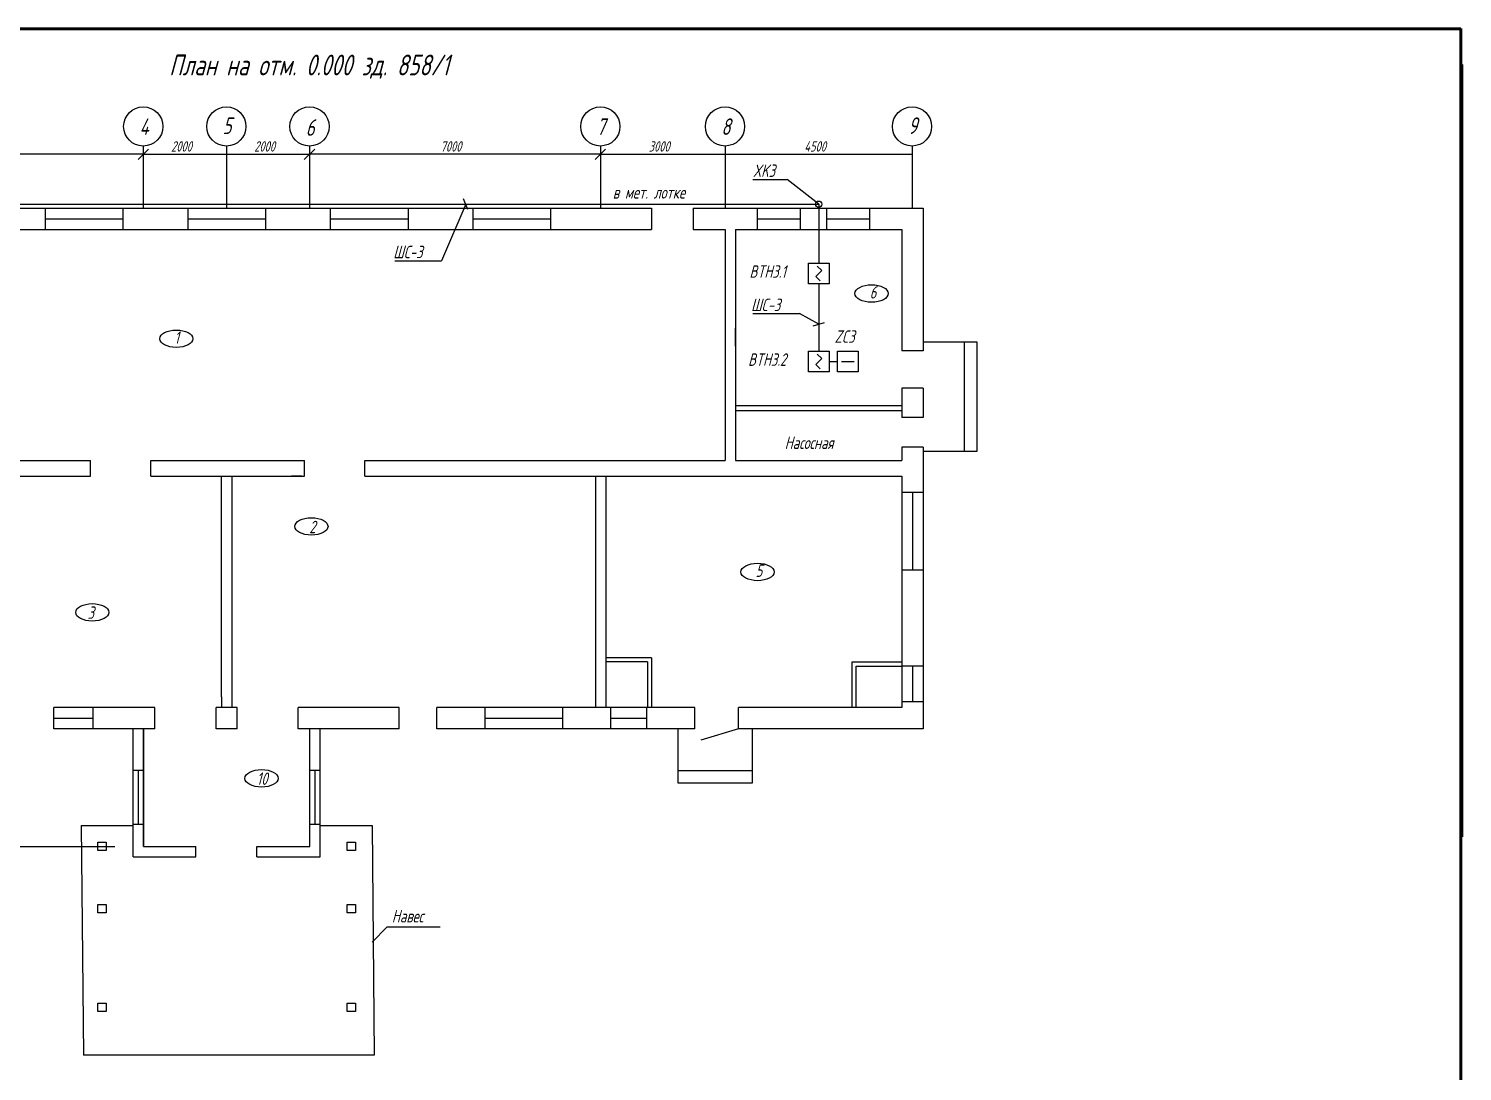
# Model space of a CAD drawing. Header units: millimetres. Extents: x 2185 to 4647, y 1259 to 2456.
# Drawn here: x 4129 to 4647, y 1466 to 1843 of the extents above; entities that cross this region are included whole.
import ezdxf

# ---------------------------------------------------------------- set-up
doc = ezdxf.new("R2010")
doc.units = ezdxf.units.MM
doc.styles.add('Simplex', font='simplex.shx', dxfattribs={"width": 0.7, "oblique": 15})

msp = doc.modelspace()

# ---------------------------------------------------------------- linework, layer by layer
at = {"color": 18, "lineweight": 60, "true_color": 0x000000}
msp.add_line((3830.3, 1842.91), (4646.3, 1842.91), dxfattribs=at)
at = {"color": 0, "lineweight": 60}
msp.add_line((4646.3, 1258.99), (4646.3, 1842.99), dxfattribs=at)
msp.add_line((4646.9, 1830.03), (4646.9, 1551.18))
at = {"color": 18, "true_color": 0x000000}
for p, q in [((4170.76, 1797.61), (4065.76, 1797.61)), ((4170.76, 1800.61), (4170.76, 1778.11)), ((4170.76, 1797.61), (4200.76, 1797.61)), ((4200.76, 1800.61), (4200.76, 1778.11)), ((4200.76, 1797.61), (4230.76, 1797.61)), ((4230.76, 1800.61), (4230.76, 1778.11)), ((4335.76, 1797.61), (4230.76, 1797.61)), ((4335.76, 1800.61), (4335.76, 1778.11)), ((4335.76, 1797.61), (4380.76, 1797.61)), ((4380.76, 1800.61), (4380.76, 1778.11)), ((4380.76, 1797.61), (4448.26, 1797.61)), ((4448.26, 1800.61), (4448.26, 1778.11)), ((3947.94, 1779.61), (4414.59, 1779.61)), ((4414.59, 1779.61), (4414.59, 1758.31)), ((4410.84, 1758.31), (4418.34, 1758.31)), ((4410.84, 1750.81), (4410.84, 1758.31)), ((4413.53, 1753.5), (4415.65, 1755.62)), ((4415.65, 1755.62), (4414.06, 1757.21)), ((4418.34, 1758.31), (4418.34, 1750.81)), ((4418.34, 1750.81), (4410.84, 1750.81)), ((4413.53, 1753.5), (4415.12, 1751.91)), ((4414.59, 1750.81), (4414.59, 1726.51)), ((4410.84, 1726.51), (4418.34, 1726.51)), ((4410.84, 1719.01), (4410.84, 1726.51)), ((4413.53, 1721.7), (4415.65, 1723.82)), ((4415.65, 1723.82), (4414.06, 1725.41)), ((4418.34, 1726.51), (4418.34, 1719.01)), ((4421.34, 1726.51), (4428.84, 1726.51)), ((4421.34, 1719.01), (4421.34, 1726.51)), ((4428.84, 1726.51), (4428.84, 1719.01)), ((4418.34, 1719.01), (4410.84, 1719.01)), ((4413.53, 1721.7), (4415.12, 1720.11)), ((4418.34, 1722.76), (4421.34, 1722.76)), ((4428.84, 1719.01), (4421.34, 1719.01)), ((4422.84, 1722.76), (4427.34, 1722.76)), ((3924.1, 1547.71), (4160.5, 1547.71))]:
    msp.add_line(p, q, dxfattribs=at)
at = {"color": 18, "linetype": 'ByBlock', "true_color": 0x000000}
for p, q in [((4168.89, 1795.74), (4172.64, 1799.49)), ((4232.64, 1799.49), (4228.89, 1795.74)), ((4333.89, 1795.74), (4337.64, 1799.49))]:
    msp.add_line(p, q, dxfattribs=at)
at = {"color": 18, "linetype": 'ByBlock', "lineweight": -2, "true_color": 0x000000}
for p, q in [((4390.83, 1788.54), (4403.14, 1788.54)), ((4403.14, 1788.54), (4403.14, 1788.54)), ((4414.59, 1779.61), (4403.14, 1788.54)), ((4287.95, 1777.64), (4286.37, 1781.58)), ((4287.16, 1779.61), (4278.42, 1759.2)), ((4261.61, 1759.2), (4278.42, 1759.2)), ((4278.42, 1759.2), (4278.42, 1759.2)), ((4390.77, 1740.11), (4407.58, 1740.11)), ((4407.58, 1740.11), (4407.58, 1740.11)), ((4414.59, 1736.25), (4407.58, 1740.11)), ((4412.55, 1735.66), (4416.63, 1736.84))]:
    msp.add_line(p, q, dxfattribs=at)
at = {"color": 18, "ltscale": 100, "true_color": 0x000000}
for p, q in [((4047.47, 1778.11), (4354.22, 1778.11)), ((4135.37, 1778.11), (4135.37, 1770.46)), ((4163.42, 1778.11), (4163.42, 1770.46)), ((4186.82, 1778.11), (4186.82, 1770.46)), ((4214.87, 1778.11), (4214.87, 1770.46)), ((4238.27, 1778.11), (4238.27, 1770.46)), ((4266.32, 1778.11), (4266.32, 1770.46)), ((4289.72, 1778.11), (4289.72, 1770.46)), ((4317.77, 1778.11), (4317.77, 1770.46)), ((4354.22, 1778.11), (4354.22, 1770.46)), ((4369.22, 1778.11), (4452.24, 1778.11)), ((4369.22, 1778.11), (4369.22, 1770.46)), ((4369.22, 1777.73), (4369.59, 1778.11)), ((4392.39, 1778.11), (4392.39, 1770.46)), ((4407.84, 1778.11), (4407.84, 1770.46)), ((4417.44, 1778.11), (4417.44, 1770.46)), ((4432.89, 1778.11), (4432.89, 1770.46)), ((4452.24, 1778.11), (4452.24, 1726.69)), ((4047.47, 1770.46), (4354.22, 1770.46)), ((4135.37, 1774.29), (4163.42, 1774.29)), ((4186.82, 1774.29), (4214.87, 1774.29)), ((4238.27, 1774.29), (4266.32, 1774.29)), ((4289.72, 1774.29), (4317.77, 1774.29)), ((4353.99, 1770.46), (4354.22, 1770.69)), ((4369.22, 1770.46), (4380.84, 1770.46)), ((4380.84, 1770.46), (4380.84, 1687.06)), ((4384.59, 1770.46), (4444.59, 1770.46)), ((4384.59, 1770.46), (4384.59, 1687.06)), ((4392.39, 1774.29), (4407.84, 1774.29)), ((4417.44, 1774.29), (4432.89, 1774.29)), ((4433.83, 1770.46), (4435.2, 1770.46)), ((4444.59, 1770.46), (4444.59, 1726.69)), ((4384.59, 1728.35), (4384.59, 1734.88)), ((4471.74, 1729.81), (4452.24, 1729.81)), ((4467.24, 1690.44), (4467.24, 1729.81)), ((4471.74, 1690.44), (4471.74, 1729.81)), ((4380.84, 1725.77), (4380.84, 1710.23)), ((4452.24, 1726.69), (4444.59, 1726.69)), ((4444.59, 1713.19), (4444.59, 1702.52)), ((4452.24, 1713.19), (4444.59, 1713.19)), ((4452.24, 1713.19), (4452.24, 1702.52)), ((4384.59, 1706.86), (4444.59, 1706.86)), ((4384.59, 1705.06), (4444.59, 1705.06)), ((4452.24, 1702.52), (4444.59, 1702.52)), ((4022.72, 1687.06), (4151.72, 1687.06)), ((4151.72, 1681.36), (4151.72, 1687.06)), ((4173.47, 1687.06), (4228.97, 1687.06)), ((4173.47, 1681.36), (4173.47, 1687.06)), ((4228.97, 1681.36), (4228.97, 1687.06)), ((4250.72, 1687.06), (4380.84, 1687.06)), ((4250.72, 1681.36), (4250.72, 1687.06)), ((4384.59, 1687.06), (4444.59, 1687.06)), ((4444.59, 1691.87), (4444.59, 1687.06)), ((4452.24, 1691.87), (4444.59, 1691.87)), ((4452.24, 1691.87), (4452.24, 1590.16)), ((4452.24, 1690.44), (4471.74, 1690.44)), ((3957.09, 1681.36), (4151.72, 1681.36)), ((4173.47, 1681.36), (4228.97, 1681.36)), ((4198.97, 1601.71), (4198.97, 1681.36)), ((4202.72, 1681.36), (4202.72, 1601.71)), ((4202.72, 1681.36), (4202.72, 1607.55)), ((4228.03, 1681.36), (4224.32, 1681.36)), ((4250.72, 1681.36), (4444.59, 1681.36)), ((4333.97, 1681.21), (4333.97, 1597.81)), ((4336.08, 1681.36), (4349.11, 1681.36)), ((4337.72, 1681.21), (4337.72, 1597.81)), ((4340.69, 1681.36), (4357.88, 1681.36)), ((4444.59, 1681.36), (4444.59, 1597.81)), ((4452.24, 1675.51), (4444.59, 1675.51)), ((4448.42, 1675.51), (4448.42, 1647.46)), ((4452.24, 1647.46), (4444.59, 1647.46)), ((4354.22, 1615.81), (4337.72, 1615.81)), ((4354.22, 1615.81), (4354.22, 1597.81)), ((4352.72, 1614.31), (4337.72, 1614.31)), ((4352.72, 1614.31), (4352.72, 1597.81)), ((4426.59, 1597.81), (4426.59, 1614.31)), ((4426.59, 1614.31), (4444.59, 1614.31)), ((4428.09, 1612.81), (4444.59, 1612.81)), ((4428.09, 1597.81), (4428.09, 1612.81)), ((4452.24, 1612.81), (4444.59, 1612.81)), ((4448.42, 1612.81), (4448.42, 1599.91)), ((4198.97, 1601.71), (4198.97, 1597.81)), ((4202.72, 1601.71), (4202.72, 1597.81)), ((4452.24, 1599.91), (4444.59, 1599.91)), ((4174.97, 1597.81), (4138.44, 1597.81)), ((4138.44, 1590.16), (4138.44, 1597.81)), ((4138.44, 1593.99), (4152.69, 1593.99)), ((4152.69, 1590.16), (4152.69, 1597.81)), ((4174.97, 1590.16), (4174.97, 1597.81)), ((4204.67, 1597.81), (4197.02, 1597.81)), ((4197.02, 1590.16), (4197.02, 1597.81)), ((4204.67, 1590.16), (4204.67, 1597.81)), ((4263.07, 1597.81), (4226.72, 1597.81)), ((4226.72, 1590.16), (4226.72, 1597.81)), ((4263.07, 1590.16), (4263.07, 1597.81)), ((4369.87, 1597.81), (4276.72, 1597.81)), ((4276.72, 1590.16), (4276.72, 1597.81)), ((4276.72, 1590.16), (4276.72, 1597.81)), ((4294.12, 1590.16), (4294.12, 1597.81)), ((4294.12, 1593.99), (4322.17, 1593.99)), ((4322.17, 1590.16), (4322.17, 1597.81)), ((4339.57, 1590.16), (4339.57, 1597.81)), ((4339.57, 1593.99), (4352.47, 1593.99)), ((4352.47, 1590.16), (4352.47, 1597.81)), ((4369.87, 1590.16), (4369.87, 1597.81)), ((4444.59, 1597.81), (4385.62, 1597.81)), ((4385.62, 1590.16), (4385.62, 1597.81)), ((4174.97, 1590.16), (4138.44, 1590.16)), ((4167.09, 1543.96), (4167.09, 1590.16)), ((4170.84, 1547.71), (4170.84, 1590.16)), ((4170.84, 1590.16), (4170.84, 1547.71)), ((4204.67, 1590.16), (4197.02, 1590.16)), ((4263.07, 1590.16), (4226.72, 1590.16)), ((4230.84, 1547.71), (4230.84, 1590.16)), ((4234.59, 1543.96), (4234.59, 1590.16)), ((4369.87, 1590.16), (4276.72, 1590.16)), ((4363.71, 1590.16), (4363.71, 1570.66)), ((4385.62, 1590.16), (4372.03, 1586.11)), ((4452.24, 1590.16), (4385.62, 1590.16)), ((4390.71, 1570.66), (4390.71, 1590.16)), ((4170.84, 1575.11), (4167.09, 1575.11)), ((4168.97, 1575.11), (4168.97, 1555.6)), ((4234.59, 1575.11), (4230.84, 1575.11)), ((4232.72, 1575.11), (4232.72, 1555.6)), ((4363.71, 1575.16), (4390.71, 1575.16)), ((4363.71, 1570.66), (4390.71, 1570.66)), ((4148.34, 1555.21), (4149.14, 1472.31)), ((4148.34, 1555.21), (4167.09, 1555.21)), ((4170.84, 1555.6), (4167.09, 1555.6)), ((4234.59, 1555.6), (4230.84, 1555.6)), ((4234.59, 1555.21), (4253.34, 1555.21)), ((4253.34, 1555.21), (4254.14, 1472.31)), ((4154.34, 1546.21), (4154.34, 1549.21)), ((4154.34, 1549.21), (4157.34, 1549.21)), ((4157.34, 1549.21), (4157.34, 1546.21)), ((4170.84, 1547.71), (4189.74, 1547.71)), ((4170.84, 1547.71), (4189.74, 1547.71)), ((4189.74, 1543.96), (4189.74, 1547.71)), ((4211.79, 1547.71), (4230.84, 1547.71)), ((4211.79, 1543.96), (4211.79, 1547.71)), ((4244.34, 1546.21), (4244.34, 1549.21)), ((4244.34, 1549.21), (4247.34, 1549.21)), ((4247.34, 1549.21), (4247.34, 1546.21)), ((4157.34, 1546.21), (4154.34, 1546.21)), ((4167.09, 1543.96), (4189.74, 1543.96)), ((4167.09, 1543.96), (4189.74, 1543.96)), ((4211.79, 1543.96), (4234.59, 1543.96)), ((4211.79, 1543.96), (4234.59, 1543.96)), ((4247.34, 1546.21), (4244.34, 1546.21)), ((4154.34, 1523.71), (4154.34, 1526.71)), ((4154.34, 1526.71), (4157.34, 1526.71)), ((4157.34, 1526.71), (4157.34, 1523.71)), ((4244.34, 1523.71), (4244.34, 1526.71)), ((4244.34, 1526.71), (4247.34, 1526.71)), ((4247.34, 1526.71), (4247.34, 1523.71)), ((4157.34, 1523.71), (4154.34, 1523.71)), ((4247.34, 1523.71), (4244.34, 1523.71)), ((4253.34, 1513.05), (4258.82, 1518.7)), ((4258.82, 1518.7), (4277.97, 1518.7)), ((4154.34, 1488.05), (4154.34, 1491.05)), ((4154.34, 1491.05), (4157.34, 1491.05)), ((4157.34, 1491.05), (4157.34, 1488.05)), ((4244.34, 1488.05), (4244.34, 1491.05)), ((4244.34, 1491.05), (4247.34, 1491.05)), ((4247.34, 1491.05), (4247.34, 1488.05)), ((4157.34, 1488.05), (4154.34, 1488.05)), ((4247.34, 1488.05), (4244.34, 1488.05)), ((4254.14, 1472.31), (4149.14, 1472.31))]:
    msp.add_line(p, q, dxfattribs=at)
for centre in [(4170.76, 1807.69), (4200.76, 1807.69), (4230.76, 1807.69), (4335.76, 1807.69), (4380.76, 1807.69), (4448.26, 1807.69)]:
    msp.add_circle(centre, 7.08, dxfattribs=at)
at = {"color": 18, "true_color": 0x000000}
msp.add_circle((4414.59, 1779.61), 1.12, dxfattribs=at)
at = {"color": 18, "ltscale": 100, "true_color": 0x000000}
for centre in [(4433.66, 1747.34), (4182.69, 1731.02), (4231.44, 1663.24), (4392.5, 1646.8), (4152.36, 1632.2), (4213.46, 1572.26)]:
    msp.add_ellipse(centre, major_axis=(-6, 0), ratio=0.525, dxfattribs=at)

# ---------------------------------------------------------------- texts
at = {"color": 18, "true_color": 0x000000, "style": 'Simplex', "oblique": 15, "width": 0.7}
for s, height, p in [(' План на отм. 0.000 зд. 858/1', 7.5, (4176.62, 1826.11)), ('2000', 3.75, (4180.8, 1798.59)), ('2000', 3.75, (4210.8, 1798.59)), ('7000', 3.75, (4278.05, 1798.59)), ('3000', 3.75, (4353.2, 1798.59)), ('4500', 3.75, (4409.38, 1798.59)), ('XK3', 4.5, (4390.83, 1789.44)), ('ШС-3', 4.5, (4261.01, 1760.1)), ('BTH3.1', 4.5, (4389.58, 1753.03)), ('ШС-3', 4.5, (4390.17, 1741.01)), ('ZC3', 4.5, (4420.29, 1729.56)), ('BTH3.2', 4.5, (4389.09, 1721.23))]:
    msp.add_text(s, height=height, dxfattribs=at).set_placement(p)
at = {"color": 18, "ltscale": 100, "true_color": 0x000000, "style": 'Simplex', "oblique": 15, "width": 0.7}
for s, height, p in [('4', 6, (4169.39, 1804.61)), ('5', 6, (4199.39, 1804.92)), ('6', 6, (4229.39, 1804.28)), ('7', 6, (4334.39, 1804.61)), ('8', 6, (4379.39, 1804.61)), ('9', 6, (4446.89, 1804.97)), ('в мет. лотке', 4.5, (4340.23, 1781.61)), ('6', 4.5, (4432.97, 1745.54)), ('1', 4.5, (4181.99, 1729.22)), ('Насосная', 4.5, (4402.29, 1691.2)), ('2', 4.5, (4230.68, 1660.79)), ('5', 4.5, (4391.8, 1645.01)), ('3', 4.5, (4150.66, 1629.86)), ('10', 4.5, (4211.7, 1569.89)), ('Навес', 4.5, (4260.49, 1520.24))]:
    msp.add_text(s, height=height, dxfattribs=at).set_placement(p)

doc.saveas('drawing.dxf')
